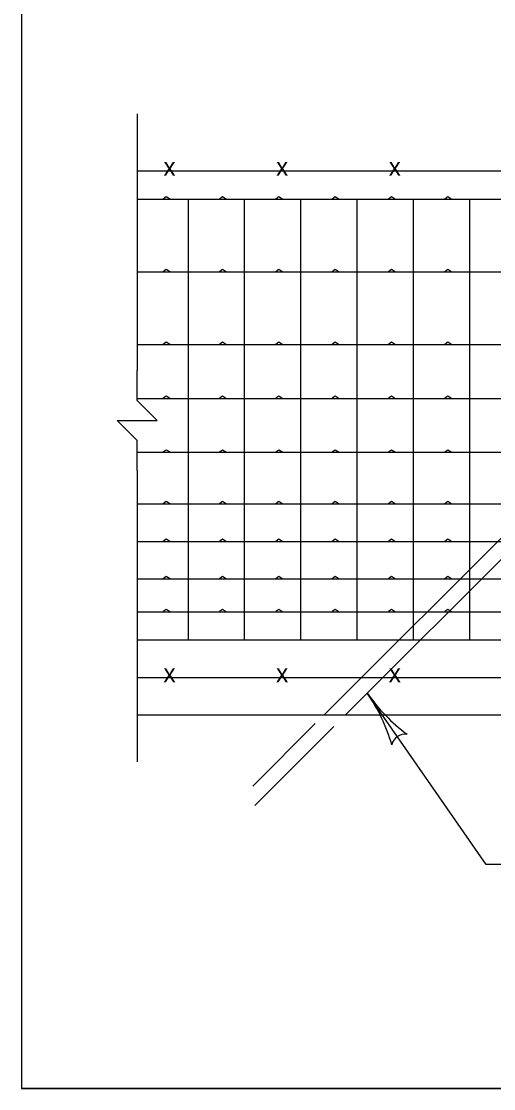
# Model space of a CAD drawing. Extents: x 1007 to 1035.5, y 1000.5 to 1021.5.
# Drawn here: x 1007 to 1008.048, y 1000.5 to 1002.871 of the extents above; entities that cross this region are included whole.
import ezdxf

# ---------------------------------------------------------------- set-up
doc = ezdxf.new("R2010")
doc.units = 0
for name, color, linetype in [('Level 1', 7, 'Continuous'), ('Level 10', 7, 'Continuous'), ('Level 11', 7, 'Continuous')]:
    doc.layers.add(name, color=color, linetype=linetype)

msp = doc.modelspace()

# ---------------------------------------------------------------- linework, layer by layer
at = {"layer": 'Level 1'}
for p, q in [((1007.2568, 1002.6652), (1007.2568, 1002.0953)), ((1007.2568, 1002.5386), (1008.7113, 1002.5386)), ((1007.2568, 1002.4761), (1008.7113, 1002.4761)), ((1007.3699, 1002.4761), (1007.3699, 1001.4969)), ((1007.4949, 1002.4761), (1007.4949, 1001.4969)), ((1007.6199, 1002.4761), (1007.6199, 1001.4969)), ((1007.7449, 1002.4761), (1007.7449, 1001.4969)), ((1007.8699, 1002.4761), (1007.8699, 1001.4969)), ((1007.9949, 1002.4761), (1007.9949, 1001.4969)), ((1007.2568, 1002.3146), (1008.7113, 1002.3146)), ((1008.5957, 1002.2542), (1007.6718, 1001.3303)), ((1008.6196, 1002.2303), (1007.7197, 1001.3303)), ((1007.2568, 1002.1532), (1008.7113, 1002.1532)), ((1007.2568, 1002.0333), (1008.7113, 1002.0333)), ((1007.2568, 1001.9136), (1008.7113, 1001.9136)), ((1007.2568, 1001.8731), (1007.2568, 1001.2257)), ((1007.2568, 1001.799), (1008.7113, 1001.799)), ((1007.2568, 1001.7157), (1008.7113, 1001.7157)), ((1007.2568, 1001.6323), (1008.7113, 1001.6323)), ((1007.2568, 1001.5594), (1008.7113, 1001.5594)), ((1007.2568, 1001.4969), (1008.7113, 1001.4969)), ((1007.2568, 1001.4136), (1008.7113, 1001.4136)), ((1008.0317, 1000.9979), (1007.7678, 1001.3784)), ((1007.2568, 1001.3303), (1008.7113, 1001.3303)), ((1007.6524, 1001.3109), (1007.5137, 1001.1722)), ((1007.6935, 1001.3041), (1007.5185, 1001.1291)), ((1008.1567, 1000.9979), (1008.0317, 1000.9979))]:
    msp.add_line(p, q, dxfattribs=at)
for points in [[(1007.3149, 1002.4769), (1007.3215, 1002.4818), (1007.3307, 1002.4761)], [(1007.4399, 1002.4769), (1007.4465, 1002.4818), (1007.4557, 1002.4761)], [(1007.5649, 1002.4769), (1007.5715, 1002.4818), (1007.5807, 1002.4761)], [(1007.5649, 1002.4769), (1007.5715, 1002.4818), (1007.5807, 1002.4761)], [(1007.6899, 1002.4769), (1007.6965, 1002.4818), (1007.7057, 1002.4761)], [(1007.8149, 1002.4769), (1007.8215, 1002.4818), (1007.8307, 1002.4761)], [(1007.9399, 1002.4769), (1007.9465, 1002.4818), (1007.9557, 1002.4761)], [(1007.3149, 1002.3154), (1007.3215, 1002.3204), (1007.3307, 1002.3146)], [(1007.4399, 1002.3154), (1007.4465, 1002.3204), (1007.4557, 1002.3146)], [(1007.5649, 1002.3154), (1007.5715, 1002.3204), (1007.5807, 1002.3146)], [(1007.5649, 1002.3154), (1007.5715, 1002.3204), (1007.5807, 1002.3146)], [(1007.6899, 1002.3154), (1007.6965, 1002.3204), (1007.7057, 1002.3146)], [(1007.8149, 1002.3154), (1007.8215, 1002.3204), (1007.8307, 1002.3146)], [(1007.9399, 1002.3154), (1007.9465, 1002.3204), (1007.9557, 1002.3146)], [(1007.3149, 1002.154), (1007.3215, 1002.1589), (1007.3307, 1002.1532)], [(1007.4399, 1002.154), (1007.4465, 1002.1589), (1007.4557, 1002.1532)], [(1007.5649, 1002.154), (1007.5715, 1002.1589), (1007.5807, 1002.1532)], [(1007.5649, 1002.154), (1007.5715, 1002.1589), (1007.5807, 1002.1532)], [(1007.6899, 1002.154), (1007.6965, 1002.1589), (1007.7057, 1002.1532)], [(1007.8149, 1002.154), (1007.8215, 1002.1589), (1007.8307, 1002.1532)], [(1007.9399, 1002.154), (1007.9465, 1002.1589), (1007.9557, 1002.1532)], [(1007.2568, 1001.8731), (1007.2568, 1001.9398), (1007.2124, 1001.9842), (1007.3013, 1001.9842), (1007.2568, 1002.0287), (1007.2568, 1002.0953)], [(1007.3149, 1002.0342), (1007.3215, 1002.0392), (1007.3307, 1002.0333)], [(1007.4399, 1002.0342), (1007.4465, 1002.0392), (1007.4557, 1002.0333)], [(1007.5649, 1002.0342), (1007.5715, 1002.0392), (1007.5807, 1002.0333)], [(1007.5649, 1002.0342), (1007.5715, 1002.0392), (1007.5807, 1002.0333)], [(1007.6899, 1002.0342), (1007.6965, 1002.0392), (1007.7057, 1002.0333)], [(1007.8149, 1002.0342), (1007.8215, 1002.0392), (1007.8307, 1002.0333)], [(1007.9399, 1002.0342), (1007.9465, 1002.0392), (1007.9557, 1002.0333)], [(1007.3149, 1001.9144), (1007.3215, 1001.9193), (1007.3307, 1001.9136)], [(1007.4399, 1001.9144), (1007.4465, 1001.9193), (1007.4557, 1001.9136)], [(1007.5649, 1001.9144), (1007.5715, 1001.9193), (1007.5807, 1001.9136)], [(1007.5649, 1001.9144), (1007.5715, 1001.9193), (1007.5807, 1001.9136)], [(1007.6899, 1001.9144), (1007.6965, 1001.9193), (1007.7057, 1001.9136)], [(1007.8149, 1001.9144), (1007.8215, 1001.9193), (1007.8307, 1001.9136)], [(1007.9399, 1001.9144), (1007.9465, 1001.9193), (1007.9557, 1001.9136)], [(1007.3149, 1001.7998), (1007.3215, 1001.8048), (1007.3307, 1001.799)], [(1007.4399, 1001.7998), (1007.4465, 1001.8048), (1007.4557, 1001.799)], [(1007.5649, 1001.7998), (1007.5715, 1001.8048), (1007.5807, 1001.799)], [(1007.5649, 1001.7998), (1007.5715, 1001.8048), (1007.5807, 1001.799)], [(1007.6899, 1001.7998), (1007.6965, 1001.8048), (1007.7057, 1001.799)], [(1007.8149, 1001.7998), (1007.8215, 1001.8048), (1007.8307, 1001.799)], [(1007.9399, 1001.7998), (1007.9465, 1001.8048), (1007.9557, 1001.799)], [(1007.3149, 1001.7165), (1007.3215, 1001.7214), (1007.3307, 1001.7157)], [(1007.4399, 1001.7165), (1007.4465, 1001.7214), (1007.4557, 1001.7157)], [(1007.5649, 1001.7165), (1007.5715, 1001.7214), (1007.5807, 1001.7157)], [(1007.5649, 1001.7165), (1007.5715, 1001.7214), (1007.5807, 1001.7157)], [(1007.6899, 1001.7165), (1007.6965, 1001.7214), (1007.7057, 1001.7157)], [(1007.8149, 1001.7165), (1007.8215, 1001.7214), (1007.8307, 1001.7157)], [(1007.9399, 1001.7165), (1007.9465, 1001.7214), (1007.9557, 1001.7157)], [(1007.3149, 1001.6332), (1007.3215, 1001.6381), (1007.3307, 1001.6323)], [(1007.4399, 1001.6332), (1007.4465, 1001.6381), (1007.4557, 1001.6323)], [(1007.5649, 1001.6332), (1007.5715, 1001.6381), (1007.5807, 1001.6323)], [(1007.5649, 1001.6332), (1007.5715, 1001.6381), (1007.5807, 1001.6323)], [(1007.6899, 1001.6332), (1007.6965, 1001.6381), (1007.7057, 1001.6323)], [(1007.8149, 1001.6332), (1007.8215, 1001.6381), (1007.8307, 1001.6323)], [(1007.9399, 1001.6332), (1007.9465, 1001.6381), (1007.9557, 1001.6323)], [(1007.3149, 1001.5603), (1007.3215, 1001.5652), (1007.3307, 1001.5594)], [(1007.4399, 1001.5603), (1007.4465, 1001.5652), (1007.4557, 1001.5594)], [(1007.5649, 1001.5603), (1007.5715, 1001.5652), (1007.5807, 1001.5594)], [(1007.5649, 1001.5603), (1007.5715, 1001.5652), (1007.5807, 1001.5594)], [(1007.6899, 1001.5603), (1007.6965, 1001.5652), (1007.7057, 1001.5594)], [(1007.8149, 1001.5603), (1007.8215, 1001.5652), (1007.8307, 1001.5594)], [(1007.9399, 1001.5603), (1007.9465, 1001.5652), (1007.9557, 1001.5594)]]:
    msp.add_lwpolyline(points, dxfattribs=at)
for centre, radius, start, end in [((1008.0891, 1001.6012), 0.3909, 214.7247, 214.7369), ((1008.0891, 1001.6012), 0.3909, 214.7369, 233.4057), ((1007.4466, 1001.1557), 0.3909, 16.0841, 34.7308), ((1007.8525, 1001.2562), 0.0313, 83.5115, 165.6282)]:
    msp.add_arc(centre, radius, start, end, dxfattribs=at)
at = {"layer": 'Level 10'}
for p in [(1007, 1021.5), (1035.5, 1000.5)]:
    msp.add_line(p, (1007, 1000.5), dxfattribs=at)
at = {"layer": 'Level 11'}
msp.add_lwpolyline([(1007, 1000.5), (1035.5, 1000.5), (1035.5, 1021.5), (1007, 1021.5)], close=True, dxfattribs=at)

# ---------------------------------------------------------------- texts
at = {"layer": 'Level 1'}
for p in [(1007.3155, 1002.5279), (1007.5655, 1002.5279), (1007.8155, 1002.5279), (1007.3155, 1001.4029), (1007.5655, 1001.4029), (1007.8155, 1001.4029)]:
    msp.add_text('x', height=0.04, dxfattribs=at).set_placement(p)

doc.saveas('drawing.dxf')
